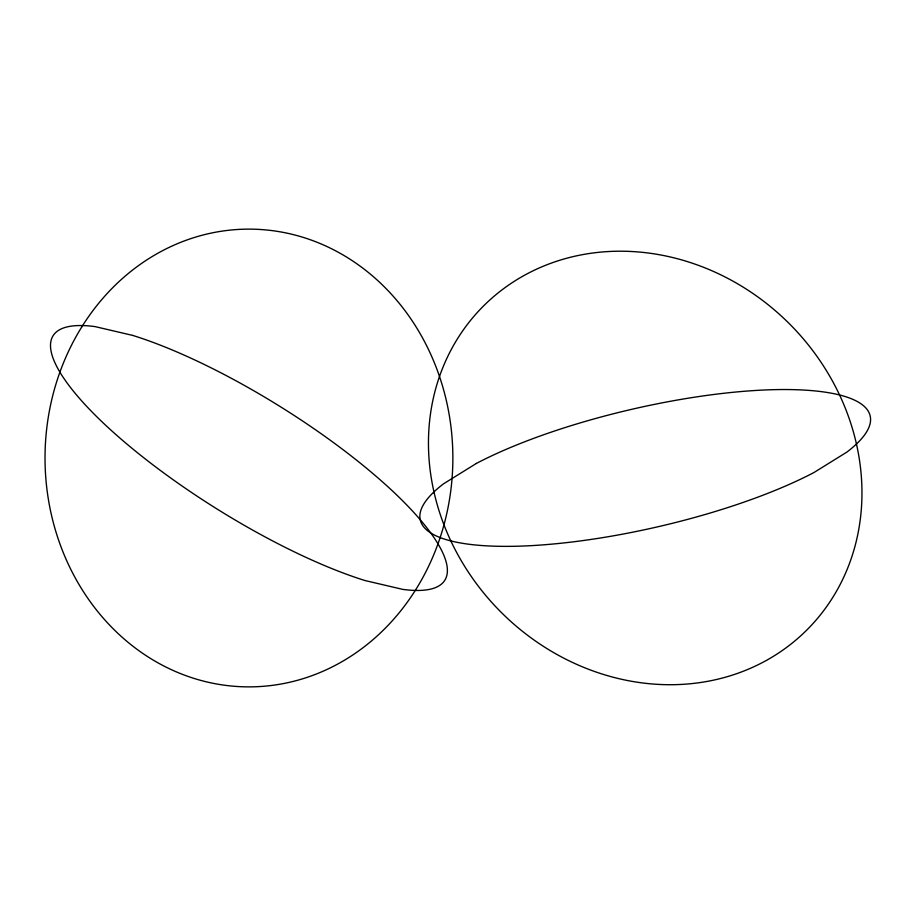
<?xml version="1.0" encoding="UTF-8"?>
<svg xmlns="http://www.w3.org/2000/svg" width="916" height="916" viewBox="0 0 916 916"><rect width="100%" height="100%" fill="white"/><g stroke="black" fill="none" stroke-linecap="round" stroke-linejoin="round"><path stroke-width="1.37" d="M476.354 463.45L443.459 483.866A230.958 60.158 -13 0 0 519.212 546.165A230.958 60.158 -13 0 0 814.072 472.461L846.968 452.035A230.958 60.158 -13 0 0 771.215 389.735A230.958 60.158 -13 0 0 476.354 463.45M132.728 335.416L95.035 326.6A230.958 60.158 32 0 0 104.538 424.211A230.958 60.158 32 0 0 365.163 580.584L402.857 589.4A230.958 60.158 32 0 0 393.353 491.789A230.958 60.158 32 0 0 132.728 335.416M434.264 493.243A228.874 203.924 45 0 0 793.874 641.738A228.874 203.924 45 0 0 707.495 268.88A228.874 203.924 45 0 0 434.264 493.243M81.902 326.726A228.874 203.924 90 0 0 231.175 686.004A228.874 203.924 90 0 0 433.76 361.27A228.874 203.924 90 0 0 81.902 326.726"/></g></svg>
